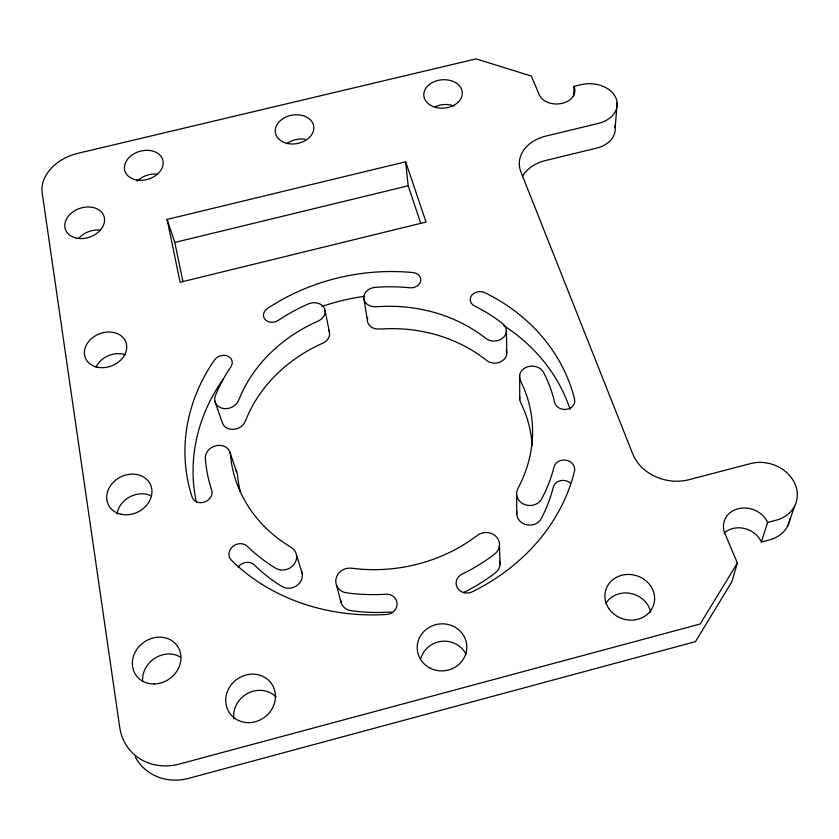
<?xml version="1.0" encoding="UTF-8"?>
<svg xmlns="http://www.w3.org/2000/svg" width="839" height="839" viewBox="0 0 839 839"><rect width="100%" height="100%" fill="white"/><g stroke="black" fill="none" stroke-linecap="round" stroke-linejoin="round"><path stroke-width="1.26" d="M573.572 96.359L573.991 86.375L580.924 84.708A27.666 20.356 0.3 0 1 615.826 97.744A27.666 20.356 0.3 0 1 598.28 123.417L545.78 136.117A37.828 28.746 -0.4 0 0 520.904 171.89L632.658 453.742A43.995 37.283 11 0 0 689.123 479.656L750.737 463.548A34.42 28.977 17.5 0 1 794.869 483.61A34.42 28.977 17.5 0 1 776.127 520.201L767.622 522.445A23.251 19.895 18.7 0 0 737.932 508.791A23.251 19.895 18.7 0 0 724.99 533.73L737.376 563.011L731.818 581.826L695.479 641.625L188.922 778.277A52.951 47.519 -42.1 0 1 135.257 756.925M615.186 127.643L617.158 102.757M724.005 533.111A22.663 19.528 19.6 0 1 761.372 542.036L767.622 522.445M787.842 525.696L794.753 505.791M737.376 563.011L700.177 624.006L179.556 764.014A54.367 48.536 -40.7 0 1 119.746 727.497L42.181 192.834A41.667 30.529 -18.1 0 1 77.702 153.369L476.101 58.877L531.339 76.055L539.225 94.713A18.238 13.351 -1 0 0 562.151 103.323A18.238 13.351 -1 0 0 573.991 86.375M761.372 542.036L769.657 539.834A33.55 28.474 18.3 0 0 790.097 518.565M167.108 219.409L174.795 242.45L408.173 185.786L405.667 161.791L167.108 219.409L180.102 282.271L426.044 222.052L405.667 161.791M392.212 612.229L389.474 612.082A171.219 149.363 -9.8 0 1 351.153 610.719A13.183 12.124 -17.7 0 1 340.592 600.021M367.388 320.299L363.769 297.855A11.914 9.659 -8.4 0 1 375.295 287.358L378.179 287.148A174.575 150.642 -9.6 0 1 409.778 287.767A9.47 7.635 -6.5 0 0 420.696 281.075A9.47 7.635 -6.5 0 0 412.924 272.56A197.7 170.873 -9.7 0 0 267.4 308.542A9.554 7.719 -13.8 0 0 264.505 318.778A9.554 7.719 -13.8 0 0 276.157 321.494L278.328 320.341A175.204 151.23 -9.7 0 1 308.374 303.917A11.977 9.722 -11.8 0 1 323.34 306.665A11.977 9.722 -11.8 0 1 320.781 319.554L318.138 321.085A150.8 130.139 -9.7 0 0 242.24 392.002L238.486 400.497A12.449 10.33 -18.2 0 1 222.796 408.383A12.449 10.33 -18.2 0 1 215.392 395.63L216.41 393.134A174.68 150.8 -9.8 0 1 230.83 366.979A9.785 7.991 -17.4 0 0 227.705 356.114A9.785 7.991 -17.4 0 0 214.438 360.036A197.7 170.873 -9.7 0 0 192.068 496.982A10.414 8.904 -23.3 0 0 203.363 502.383A10.414 8.904 -23.3 0 0 212.089 492.336L211.669 490.039A175.351 151.471 -9.8 0 1 205.324 458.44A12.816 10.855 -20.8 0 1 215.34 445.918A12.816 10.855 -20.8 0 1 229.75 451.665L237.468 474.496A147.224 128.283 -9.8 0 0 240.51 492.325M214.847 401.094L222.104 421.944A12.165 10.194 -18.5 0 0 232.948 429.421A12.165 10.194 -18.5 0 0 245.198 421.388L248.847 413.029A147.161 128.168 -9.8 0 1 322.826 343.161L325.406 341.662A11.704 9.596 -11.9 0 0 328.573 329.968M408.173 185.786L420.832 223.541M296.503 555.051L302.229 573.54M336.481 585.129L341.263 603.115M229.75 451.665L230.41 454.413A150.873 130.255 -9.7 0 0 282.67 541.879L291.259 547.51A13.403 11.966 -21.7 0 1 294.08 564.29A13.403 11.966 -21.7 0 1 275.58 568.16L272.99 566.577A174.879 151.156 -9.8 0 1 247.39 546.346A10.697 9.428 -24.4 0 0 232.602 546.609A10.697 9.428 -24.4 0 0 231.459 560.263A197.7 170.873 -9.7 0 0 386.632 614.463A10.907 10.11 -13.9 0 0 397.078 604.95A10.907 10.11 -13.9 0 0 388.74 594.348L385.93 594.211A175.456 151.67 -9.7 0 1 346.601 592.858A13.529 12.354 -17.1 0 1 335.789 580.399A13.529 12.354 -17.1 0 1 348.237 568.171L351.709 568.202A150.905 130.318 -9.7 0 0 468.655 541.554L477.496 535.324A13.414 12.176 -0.3 0 1 496.363 536.824A13.414 12.176 -0.3 0 1 494.748 553.96L492.241 555.89A174.9 151.209 -9.6 0 1 461.995 574.17A10.865 10.026 -2.1 0 0 457.37 587.751A10.865 10.026 -2.1 0 0 472.074 591.883A197.7 170.873 -9.7 0 0 574.484 471.277A10.488 9.156 4.9 0 0 567.772 460.621A10.488 9.156 4.9 0 0 554.936 464.743L554.034 466.966A175.382 151.544 -9.6 0 1 541.732 498.859A13.214 11.704 2.8 0 1 525.77 504.931A13.214 11.704 2.8 0 1 516.751 491.591L517.81 488.707A150.863 130.244 -9.6 0 0 524.239 389.013L520.526 380.707A12.543 10.561 0.8 0 1 527.186 366.926A12.543 10.561 0.8 0 1 543.62 372.526L544.826 374.897A174.711 150.884 -9.5 0 1 554.642 402.363A10.173 8.631 3.2 0 0 566.682 409.306A10.173 8.631 3.2 0 0 574.558 399.165A197.7 170.873 -9.7 0 0 484.858 292.654A9.617 7.824 -2.9 0 0 472.388 294.531A9.617 7.824 -2.9 0 0 472.724 304.819L474.664 306.078A175.225 151.272 -9.6 0 1 502.592 323.56A12.239 10.11 -2 0 1 504.008 336.848A12.239 10.11 -2 0 1 488.235 339.889L485.666 338.337A150.8 130.129 -9.6 0 0 385.94 306.298L375.966 306.717A11.914 9.659 -8.4 0 1 363.769 297.897M174.795 242.45L182.986 281.789M324.955 310.084L329.465 332.317M499.457 545.644L500.065 564.521M506.378 330.576L506.777 352.8M516.583 494.632L516.751 514.412M519.656 375.285L519.75 399.626M142.661 681.761A24.677 21.866 -37.4 0 1 154.439 658.5A24.677 21.866 -37.4 0 1 180.049 656.874M117.03 514.055A22.768 19.224 -27.1 0 1 151.083 495.734M96.003 367.104A21.227 16.958 -22 0 1 125.263 354.75M605.863 603.293A24.415 22.192 18 0 1 630.907 593.477A24.415 22.192 18 0 1 650.77 612.48M420.863 658.353A24.163 23.062 -6 0 1 442.195 641.279A24.163 23.062 -6 0 1 466.096 654.43M233.871 719.013A24.929 22.989 -38.3 0 1 247.841 693.297A24.929 22.989 -38.3 0 1 276.01 697.01M435.263 106.731A18.919 14.095 -4.9 0 1 454.025 105.976M286.728 143.7A19.045 14.305 -10.4 0 1 305.113 139.295M137.281 181.119A19.328 14.42 -16.1 0 1 157.449 174.166M499.897 561.406A13.078 11.966 0.1 0 1 495.482 572.68L493.028 574.568A170.663 148.902 -9.7 0 1 463.568 592.491M522.361 176.599A37.01 28.463 -0.2 0 1 545.298 160.585L596.686 148.094A27.079 20.188 0.5 0 0 614.851 125.546M78.751 238.307A19.916 15.039 -19.1 0 1 100.334 230.18M519.74 396.91A12.249 10.404 1.1 0 0 520.589 402.248L524.218 410.449A147.213 128.273 -9.7 0 1 532.136 445.415M516.908 511.423A12.889 11.505 3.4 0 0 525.707 524.543A12.889 11.505 3.4 0 0 541.27 518.586A171.135 149.237 -9.6 0 0 553.279 487.249L554.159 485.057A10.225 9.009 5.5 0 1 570.069 482.876M367.713 317.792A11.652 9.544 -8.5 0 0 379.322 329.056L389.065 328.657A147.15 128.168 -9.7 0 1 486.547 360.424L489.053 361.955A11.956 9.974 -1.8 0 0 502.309 360.875A11.956 9.974 -1.8 0 0 506.284 350.241M223.122 379.689A9.554 7.897 -17.6 0 0 221.58 381.451A192.918 168.272 -9.8 0 0 196.452 502.54M321.966 306.487A192.918 168.272 -9.8 0 1 364.441 296.345M503.515 325.438A192.918 168.272 -9.8 0 1 570.09 409.296M301.274 570.625A13.067 11.756 -22.4 0 1 297.572 585.014A13.067 11.756 -22.4 0 1 281.852 586.398L279.324 584.835A170.653 148.849 -9.9 0 1 254.311 564.941A10.435 9.26 -25.2 0 0 238.129 567.154M235.36 469.4A12.512 10.687 -21.2 0 1 236.818 471.791M154.229 683.963A25.327 22.307 -36.2 0 0 178.822 648.432A25.327 22.307 -36.2 0 0 136.914 649.281A25.327 22.307 -36.2 0 0 154.229 683.963M121.11 514.276A23.335 19.528 -26.5 0 0 151.712 488.592A23.335 19.528 -26.5 0 0 115.205 480.537A23.335 19.528 -26.5 0 0 121.11 514.276M97.66 367.272A21.73 17.168 -21.6 0 0 126.511 344.514A21.73 17.168 -21.6 0 0 92.5 337.75A21.73 17.168 -21.6 0 0 97.66 367.272M609.282 609.177A25.055 22.632 16.8 0 0 652.218 608.254A25.055 22.632 16.8 0 0 627.782 574.453A25.055 22.632 16.8 0 0 609.282 609.177M429.83 667.991A24.813 23.523 -6.2 0 0 466.799 646.827A24.813 23.523 -6.2 0 0 429.369 627.236A24.813 23.523 -6.2 0 0 429.83 667.991M249.015 722.631A25.59 23.482 -36.7 0 0 272.864 685.862A25.59 23.482 -36.7 0 0 229.896 686.648A25.59 23.482 -36.7 0 0 249.015 722.631M433.553 106.7A19.318 14.211 -4.9 0 0 462.32 93.056A19.318 14.211 -4.9 0 0 433.249 82.075A19.318 14.211 -4.9 0 0 433.553 106.7M284.096 142.441A19.454 14.431 -10.4 0 0 313.828 128.503A19.454 14.431 -10.4 0 0 285.7 117.166A19.454 14.431 -10.4 0 0 284.096 142.441M136.809 180.007A19.737 14.546 -15.9 0 0 162.955 160.648A19.737 14.546 -15.9 0 0 131.608 155.33A19.737 14.546 -15.9 0 0 136.809 180.007M77.083 238.234A20.356 15.186 -18.9 0 0 104.372 217.909A20.356 15.186 -18.9 0 0 72.532 212.183A20.356 15.186 -18.9 0 0 77.083 238.234"/></g></svg>
